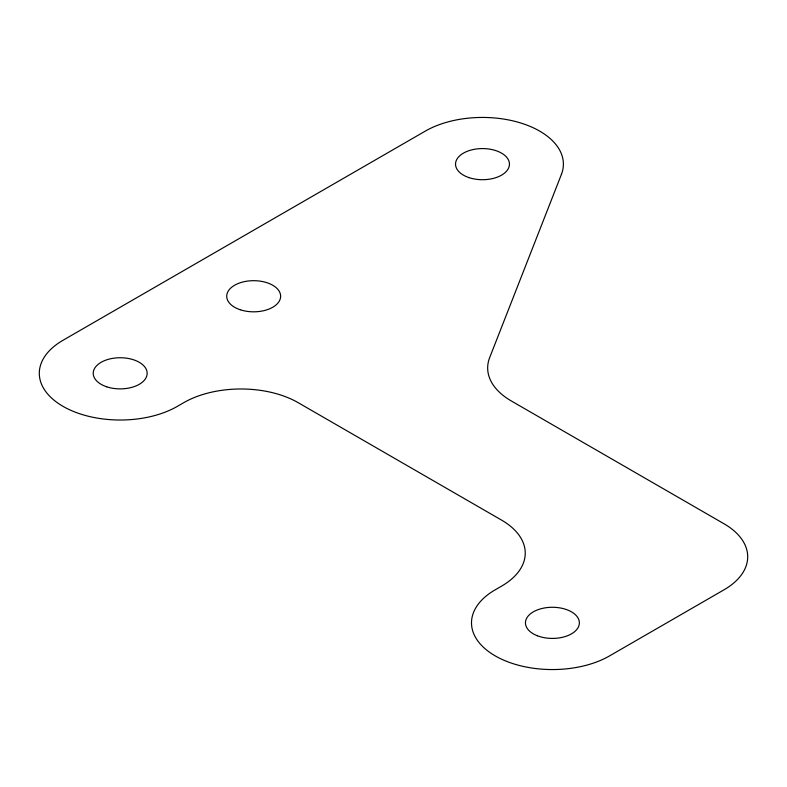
<?xml version="1.0" encoding="UTF-8"?>
<svg xmlns="http://www.w3.org/2000/svg" width="787" height="787" viewBox="0 0 787 787"><rect width="100%" height="100%" fill="white"/><g stroke="black" fill="none" stroke-linecap="round" stroke-linejoin="round"><path stroke-width="1.18" d="M561.397 174.448L489.652 357.672A80.894 46.708 0 0 0 511.363 400.996L724.01 523.768A80.894 46.708 0 0 1 724.01 589.817L609.6 655.876A80.894 46.708 0 0 1 495.2 655.876A80.894 46.708 0 0 1 495.2 589.817L501.555 586.148A80.894 46.708 0 0 0 501.555 520.099L298.165 402.669A80.894 46.708 0 0 0 183.755 402.669L177.4 406.338A80.894 46.708 0 0 1 62.99 406.338A80.894 46.708 0 0 1 62.99 340.289L425.275 131.124A80.894 46.708 0 0 1 521.545 123.244A80.894 46.708 0 0 1 561.397 174.448M537.285 635.739A26.965 15.573 0 0 0 579.301 623.953A26.965 15.573 0 0 0 540.62 608.843A26.965 15.573 0 0 0 537.285 635.739M106.707 386.801A26.965 15.573 0 0 0 147.159 373.313A26.965 15.573 0 0 0 106.707 359.826A26.965 15.573 0 0 0 106.707 386.801M240.183 309.734A26.965 15.573 0 0 0 280.634 296.256A26.965 15.573 0 0 0 240.183 282.769A26.965 15.573 0 0 0 240.183 309.734M469.003 177.626A26.965 15.573 0 0 0 509.455 164.149A26.965 15.573 0 0 0 469.003 150.661A26.965 15.573 0 0 0 469.003 177.626"/></g></svg>
